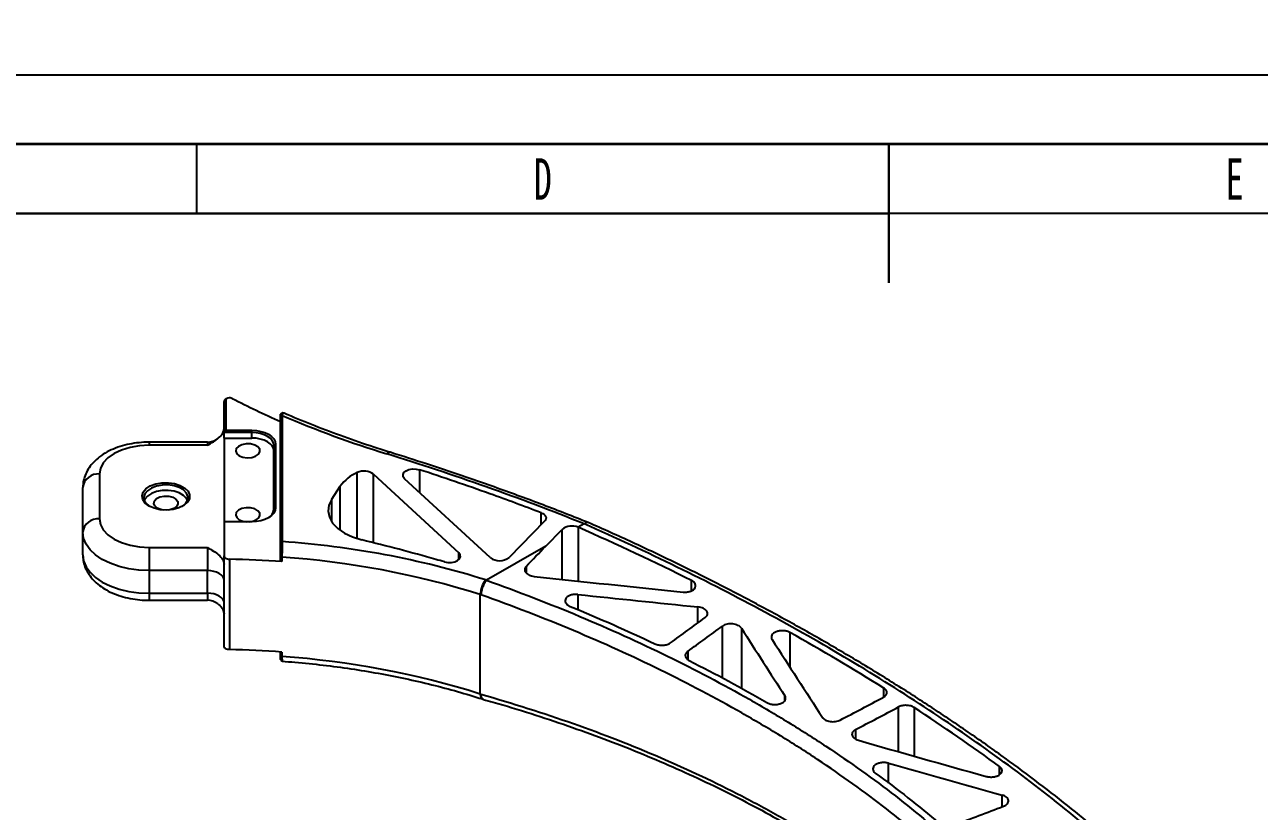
# Model space of a CAD drawing. Header units: millimetres. Extents: x 0 to 420, y -75 to 415.
# Drawn here: x 147.6 to 236.8, y 244.8 to 301.6 of the extents above; entities that cross this region are included whole.
import ezdxf

# ---------------------------------------------------------------- set-up
doc = ezdxf.new("R2010")
doc.units = ezdxf.units.MM
doc.layers.add('SLD-0', color=179, linetype='Continuous')
doc.layers.add('치수선', color=104, linetype='Continuous')
doc.layers.add('도면층1', color=4, linetype='Continuous', lineweight=35)
doc.layers.add('도면층2', color=3, linetype='Continuous', lineweight=25)
doc.styles.add('SLDTEXTSTYLE0', font='TXT', dxfattribs={"width": 0.75})
doc.styles.add('SLDTEXTSTYLE6', font='TXT', dxfattribs={"width": 0.638186})
doc.dimstyles.new('SLDDIMSTYLE5', dxfattribs={"dimtxt": 3.5, "dimasz": 3.302, "dimexe": 0, "dimexo": 0.0625, "dimgap": 0.875, "dimtad": 0, "dimtih": 1, "dimtoh": 1, "dimdec": 3, "dimlfac": 1.5, "dimrnd": 1e-09, "dimzin": 12, "dimdsep": 46, "dimtxsty": 'SLDTEXTSTYLE0', "dimblk1": 'NONE', "dimblk2": 'NONE', "dimsah": 1, "dimcen": 0, "dimadec": 0, "dimazin": 3, "dimtfac": 1, "dimtdec": 3, "dimtofl": 0, "dimtmove": 0, "dimatfit": 3, "dimldrblk": 'NONE', "dimfxl": 1, "dimfrac": 2, "dimtolj": 1, "dimtzin": 12, "dimarcsym": 0})

# ---------------------------------------------------------------- blocks, each defined once
blk = doc.blocks.new('_D_17')
at = {"layer": '치수선', "transparency": 16777216, "insert": (193.041, 184.053), "char_height": 3.5, "attachment_point": 1, "style": 'SLDTEXTSTYLE0'}
blk.add_mtext('R400', dxfattribs=at)
blk = doc.blocks.new('_None')
blk = doc.blocks.new('_D_20')
at = {"layer": '치수선', "transparency": 16777216}
blk.add_line((205.221, 112.967), (193.041, 112.967), dxfattribs=at)
at = {"layer": '치수선', "transparency": 16777216, "insert": (193.041, 117.479), "char_height": 3.5, "attachment_point": 1, "style": 'SLDTEXTSTYLE0'}
blk.add_mtext('R345', dxfattribs=at)

msp = doc.modelspace()

# ---------------------------------------------------------------- linework, layer by layer
at = {"color": 7, "linetype": 'Continuous', "lineweight": 25}
for p, q in [((161.988232, 274.421677), (162.108232, 274.519662)), ((161.988232, 272.170453), (161.988232, 274.421677)), ((162.190209, 274.633941), (162.105343, 274.584932)), ((162.108232, 274.519662), (162.108232, 272.337712)), ((166.188232, 273.413301), (166.068232, 273.315316)), ((166.068232, 264.198051), (166.068232, 273.315316)), ((166.188232, 273.413301), (166.188232, 264.296036)), ((161.988232, 272.170453), (162.108232, 272.337712)), ((163.988232, 272.170453), (161.988232, 272.170453)), ((161.988232, 271.778513), (161.988232, 272.170453)), ((162.108232, 272.337712), (163.988232, 272.337712)), ((163.988232, 272.170453), (163.988232, 272.337712)), ((163.988232, 271.778513), (163.988232, 272.170453)), ((160.788232, 271.480645), (156.588232, 271.480645)), ((156.588232, 271.480645), (156.588232, 271.260494)), ((160.788232, 271.260494), (156.588232, 271.260494)), ((160.788232, 271.480645), (160.788232, 271.260494)), ((161.988232, 271.778513), (163.988232, 271.778513)), ((161.988232, 271.778513), (161.988232, 265.733541)), ((165.588232, 271.246792), (165.708232, 271.344777)), ((165.588232, 266.628491), (165.588232, 271.246792)), ((165.708232, 271.344777), (165.708232, 266.726476)), ((176.104255, 269.488442), (176.104255, 267.85199)), ((152.988232, 269.182259), (152.988232, 265.949447)), ((171.612712, 264.511754), (171.612712, 269.282023)), ((172.792611, 269.167111), (178.945965, 263.486507)), ((172.792611, 264.204719), (172.792611, 269.167111)), ((181.209536, 263.138938), (175.032398, 268.841499)), ((151.788232, 264.969598), (151.788232, 268.20241)), ((169.765635, 267.353764), (170.374669, 268.292821)), ((170.374669, 265.111404), (170.374669, 268.292821)), ((165.588232, 266.628491), (165.708232, 266.726476)), ((169.765635, 265.734425), (169.765635, 267.353764)), ((185.144666, 265.766264), (182.583939, 263.156201)), ((184.890732, 265.507437), (184.890732, 266.37874)), ((151.788232, 263.336517), (151.788232, 264.969598)), ((161.988232, 265.733541), (161.988232, 263.25665)), ((163.988232, 265.733541), (161.988232, 265.733541)), ((185.226658, 263.975605), (186.408129, 265.179838)), ((186.408129, 261.565707), (186.408129, 265.179838)), ((187.561187, 265.331316), (187.561187, 261.443257)), ((187.996285, 265.574476), (187.569375, 265.328026)), ((166.188232, 264.296036), (166.068232, 264.198051)), ((185.226658, 263.975605), (180.950725, 261.507161)), ((156.588232, 263.871212), (160.788232, 263.871212)), ((156.588232, 263.871212), (156.588232, 262.198617)), ((160.788232, 263.871212), (160.788232, 262.198617)), ((161.988232, 256.724323), (161.988232, 263.25665)), ((166.173048, 263.178403), (166.068232, 263.247121)), ((166.068232, 262.920505), (166.068232, 263.247121)), ((166.173048, 263.178403), (166.173048, 262.851787)), ((178.945965, 262.996782), (178.945965, 263.486507)), ((160.788232, 262.198617), (156.588232, 262.198617)), ((156.588232, 262.198617), (156.588232, 260.565536)), ((160.788232, 260.565536), (160.788232, 262.198617)), ((162.375594, 263.02585), (162.375594, 256.493523)), ((166.173048, 262.851787), (166.068232, 262.920505)), ((183.809423, 262.505978), (183.809423, 262.035118)), ((195.754285, 260.750237), (195.754285, 261.483698)), ((195.754339, 260.750263), (195.754339, 261.483651)), ((156.588232, 260.565536), (160.788232, 260.565536)), ((156.588232, 260.565536), (156.588232, 260.058281)), ((160.788232, 260.565536), (160.788232, 260.058281)), ((180.497885, 253.285251), (180.497885, 260.47081)), ((187.539247, 260.47877), (187.539247, 259.382382)), ((156.588232, 260.058281), (160.788232, 260.058281)), ((196.218102, 258.428562), (196.218102, 259.579558)), ((197.983579, 254.451993), (197.983579, 258.190411)), ((199.356289, 258.042748), (199.356289, 253.699242)), ((202.866092, 257.724799), (202.866092, 255.222892)), ((166.068232, 256.061562), (166.068232, 256.327097)), ((166.068232, 256.061562), (166.173048, 255.992844)), ((166.173048, 256.31946), (166.173048, 255.992844)), ((195.47862, 256.363712), (195.47862, 255.773149)), ((209.643308, 253.071235), (209.643308, 253.712767)), ((180.641882, 252.927247), (180.706981, 252.906405)), ((202.497913, 252.826567), (202.497913, 253.159283)), ((210.705862, 249.1168), (210.705862, 252.350145)), ((211.837325, 252.309778), (211.837325, 248.796596)), ((207.605578, 250.714097), (207.605578, 250.025078)), ((209.994812, 246.845013), (209.994812, 248.283745)), ((218.007083, 247.462813), (218.007083, 248.042232)), ((218.187434, 245.141584), (218.187434, 245.987638))]:
    msp.add_line(p, q, dxfattribs=at)
at = {"color": 7, "linetype": 'Continuous', "lineweight": 25, "flags": 128}
for points in [[(162.574363, 274.640418), (162.507474, 274.665912), (162.430814, 274.679422), (162.350665, 274.679841), (162.273595, 274.667134), (162.205918, 274.642343), (162.15318, 274.607499), (162.119704, 274.565457), (162.108232, 274.519662)], [(163.988232, 272.337712), (164.323787, 272.318633), (164.646447, 272.26213), (164.943812, 272.170372), (165.204455, 272.046888), (165.418359, 271.896422), (165.577304, 271.724757), (165.675182, 271.538489), (165.708232, 271.344777)], [(165.588232, 271.246792), (165.557488, 271.42699), (165.466439, 271.600262), (165.318583, 271.759951), (165.119602, 271.899919), (164.877144, 272.014788), (164.600525, 272.100143), (164.300376, 272.152705), (163.988232, 272.170453)], [(156.588232, 271.260494), (155.885906, 271.220562), (155.210571, 271.102298), (154.588179, 270.910248), (154.042647, 270.651793), (153.594941, 270.336865), (153.262265, 269.977565), (153.057405, 269.587702), (152.988232, 269.182259)], [(163.085978, 270.495633), (163.352781, 270.390125), (163.66759, 270.347382), (163.987888, 270.373175), (164.270417, 270.464021), (164.477019, 270.607651), (164.579793, 270.784668), (164.564857, 270.971163), (164.434229, 271.14195), (164.205552, 271.273962), (163.909708, 271.349372), (163.586654, 271.357994), (163.28002, 271.298665), (163.031218, 271.179395), (162.87385, 271.016295), (162.829171, 270.831391), (162.903213, 270.649656), (163.085978, 270.495633)], [(165.588232, 270.854853), (165.557488, 271.03505), (165.466439, 271.208322), (165.318583, 271.368011), (165.119602, 271.507979), (164.877144, 271.622848), (164.600525, 271.708204), (164.300376, 271.760765), (163.988232, 271.778513)], [(175.032398, 268.841499), (174.931461, 268.981821), (174.914866, 269.133457), (174.984409, 269.279997), (175.132562, 269.405577), (175.343291, 269.496608), (175.593786, 269.543234), (175.856935, 269.54041), (176.104255, 269.488442)], [(156.572008, 266.863742), (156.288976, 267.079205), (156.117136, 267.330761), (156.069234, 267.599753), (156.148823, 267.86623), (156.349998, 268.11043), (156.657841, 268.314241), (157.04952, 268.462547), (157.495986, 268.54435), (157.964126, 268.553582), (158.419221, 268.489559), (158.827518, 268.357029), (159.158736, 268.16582), (159.38831, 267.930115), (159.499214, 267.667395), (159.483222, 267.397143), (159.34152, 267.139404), (159.084618, 266.913293), (158.731569, 266.735579), (158.308557, 266.619442), (157.846954, 266.573497), (157.380997, 266.60115), (156.945242, 266.700351), (156.572008, 266.863742)], [(158.960684, 266.839352), (158.994172, 266.860835), (159.233151, 267.071171), (159.364967, 267.310929), (159.379843, 267.562325), (159.276677, 267.806717), (159.06312, 268.025977), (158.75501, 268.203845), (158.375198, 268.327129), (157.951854, 268.386686), (157.516375, 268.378098), (157.101058, 268.302002), (156.736706, 268.164043), (156.45034, 267.974451), (156.2632, 267.747289), (156.189164, 267.499403), (156.233724, 267.249178), (156.393575, 267.015173), (156.615779, 266.839352)], [(159.351805, 267.271898), (159.276677, 267.414777), (159.06312, 267.634038), (158.75501, 267.811906), (158.375198, 267.93519), (157.951854, 267.994746), (157.516375, 267.986158), (157.101058, 267.910063), (156.736706, 267.772103), (156.45034, 267.582512), (156.2632, 267.355349), (156.224658, 267.271898)], [(157.165978, 266.716709), (156.983213, 266.870731), (156.909171, 267.052467), (156.95385, 267.237371), (157.111218, 267.400471), (157.36002, 267.51974), (157.666654, 267.57907), (157.989708, 267.570448), (158.285552, 267.495038), (158.514229, 267.363025), (158.644857, 267.192238), (158.659793, 267.005743), (158.557019, 266.828727), (158.350417, 266.685097), (158.067888, 266.59425), (157.963388, 266.57808)], [(157.613075, 266.57808), (157.432781, 266.611201), (157.165978, 266.716709)], [(163.831427, 265.733541), (163.987888, 265.754873), (164.270417, 265.845719), (164.477019, 265.98935), (164.579793, 266.166366), (164.564857, 266.352861), (164.434229, 266.523648), (164.205552, 266.655661), (163.909708, 266.73107), (163.586654, 266.739693), (163.28002, 266.680363), (163.031218, 266.561094), (162.87385, 266.397993), (162.829171, 266.213089), (162.903213, 266.031354), (163.085978, 265.877332), (163.085978, 265.877332)], [(165.708232, 266.726476), (165.675182, 266.532764), (165.577304, 266.346496), (165.418359, 266.174831), (165.204455, 266.024365), (164.943812, 265.90088), (164.646447, 265.809123), (164.323787, 265.75262), (163.988232, 265.733541)], [(169.765635, 267.353764), (169.567783, 266.929475), (169.512732, 266.491233), (169.602474, 266.054904), (169.833759, 265.636288), (170.198215, 265.250542), (170.682643, 264.911632), (171.269506, 264.631831), (171.937552, 264.421268)], [(152.988232, 265.949447), (153.057405, 265.544004), (153.262265, 265.154141), (153.594941, 264.794841), (154.042647, 264.479913), (154.588179, 264.221458), (155.210571, 264.029408), (155.885906, 263.911144), (156.588232, 263.871212)], [(163.085978, 265.877332), (163.352781, 265.771824), (163.585036, 265.733541)], [(184.890732, 266.37874), (185.007293, 266.324392), (185.104256, 266.258451), (185.178218, 266.183229), (185.226587, 266.101364), (185.247664, 266.015729), (185.240712, 265.929326), (185.205973, 265.845187), (185.144666, 265.766264)], [(156.588232, 262.198617), (155.837346, 262.232733), (155.10495, 262.334239), (154.409077, 262.500636), (153.766862, 262.727828), (153.194119, 263.010219), (152.70495, 263.340857), (152.3114, 263.711599), (152.02316, 264.113318), (151.847328, 264.536121), (151.788232, 264.969598)], [(187.561187, 265.331316), (187.565772, 265.329474), (187.569375, 265.328026)], [(151.788232, 263.336517), (151.847328, 262.90304), (152.02316, 262.480237), (152.3114, 262.078518), (152.70495, 261.707775), (153.194119, 261.377137), (153.766862, 261.094746), (154.409077, 260.867555), (155.10495, 260.701157), (155.837346, 260.599651), (156.588232, 260.565536)], [(161.988232, 263.25665), (161.995612, 263.212495), (162.017482, 263.16997), (162.053034, 263.130644), (162.100956, 263.095968), (162.159479, 263.067222), (162.226444, 263.045466), (162.29938, 263.031504), (162.375594, 263.02585)], [(177.90737, 262.829304), (178.153989, 262.784501), (178.412482, 262.787444), (178.655849, 262.837826), (178.858673, 262.930385), (178.99977, 263.055453), (179.064403, 263.199967), (179.045821, 263.348835), (178.945965, 263.486507)], [(161.988232, 261.505872), (161.965174, 261.64102), (161.896887, 261.770974), (161.785995, 261.890741), (161.63676, 261.995717), (161.454916, 262.081869), (161.247452, 262.145885), (161.02234, 262.185307), (160.788232, 262.198617)], [(180.885605, 261.528009), (180.893747, 261.525405), (180.901888, 261.5228), (180.910028, 261.520195), (180.918169, 261.517589), (180.926308, 261.514983), (180.934448, 261.512376), (180.942587, 261.509769), (180.950725, 261.507161)], [(161.988232, 259.872791), (161.965174, 260.007938), (161.896887, 260.137893), (161.785995, 260.257659), (161.63676, 260.362635), (161.454916, 260.448787), (161.247452, 260.512804), (161.02234, 260.552225), (160.788232, 260.565536)], [(180.547912, 260.454797), (180.54166, 260.4568), (180.535407, 260.458802), (180.529154, 260.460804), (180.522901, 260.462806), (180.516647, 260.464807), (180.510393, 260.466809), (180.504139, 260.468809), (180.497885, 260.47081)], [(162.375594, 256.493523), (162.29938, 256.499177), (162.226444, 256.513139), (162.159479, 256.534895), (162.100956, 256.563642), (162.053034, 256.598318), (162.017482, 256.637644), (161.995612, 256.680169), (161.988232, 256.724323)], [(180.497885, 253.285251), (180.504139, 253.28325), (180.510393, 253.281249), (180.516647, 253.279248), (180.522901, 253.277247), (180.529154, 253.275245), (180.535407, 253.273243), (180.54166, 253.27124), (180.547912, 253.269238)], [(180.497885, 253.285251), (180.505335, 253.165574), (180.527398, 253.06602), (180.563227, 252.990415), (180.611445, 252.941665), (180.641502, 252.927369)]]:
    msp.add_lwpolyline(points, dxfattribs=at)
at = {"color": 7, "linetype": 'Continuous', "lineweight": 25}
for centre, radius, start, end in [((162.19153, 274.399473), 0.204508, 114.92546066, 173.76687259), ((192.238347, 332.462302), 64.987094, 242.84111156, 246.25310285), ((196.281592, 343.595853), 76.3623, 246.79097882, 252.83214411), ((160.788232, 272.680645), 1.2, 270, 308.79365478), ((173.946899, 270.505607), 0.243199, 82.43212076, 147.59364883), ((118.827321, 93.240437), 185.700675, 68.13041085, 72.79965478), ((172.104312, 268.214718), 1.175078, 54.14414349, 114.73075753), ((152.888253, 268.079968), 1.106815, 84.81742213, 173.64865986), ((172.740841, 266.600761), 2.908923, 112.81870036, 144.43127068), ((152.888253, 264.847157), 1.106815, 84.81742213, 173.64865986), ((164.803278, 266.702777), 0.788461, 296.95536569, 354.59375082), ((187.11469, 264.26577), 1.155313, 67.2647942, 127.70350196), ((161.857374, 200.897223), 63.546564, 72.57617204, 86.09211948), ((161.85105, 201.064963), 62.263626, 72.57350712, 86.01964178), ((181.885511, 264.041359), 1.127522, 233.16430719, 308.27492993), ((161.124091, 194.211716), 68.825514, 85.79307167, 88.95809293), ((182.203556, 260.444964), 1.705867, 140.58784286, 179.13184314), ((160.788232, 258.858281), 1.2, 51.27851538, 90), ((161.124091, 187.679389), 68.825514, 85.79307167, 88.95809293), ((161.85105, 193.879404), 62.263626, 72.57350712, 86.01964178)]:
    msp.add_arc(centre, radius, start, end, dxfattribs=at)
for centre, major_axis, ratio, start_param, end_param in [((88.439843, 1225.964532), (2339.533742, 2623.847655), 0.206263615, 4.524783788, 4.525374452), ((246.806434, 1317.387619), (1603.589998, -229.594271), 0.651472848, 4.766632323, 4.773309108), ((245.390829, 1316.570407), (1603.589998, -229.594271), 0.651472848, 4.769466514, 4.774858247), ((-15.489523, 1165.967386), (7163.717668, 5269.275398), 0.096396088, 4.670808904, 4.671157855), ((-5.455148, 1171.760107), (7163.717668, 5269.275398), 0.096396088, 4.669585485, 4.669934421), ((213.364316, 1298.081895), (-328.830008, 1305.867607), 0.298545364, 2.413441453, 2.419603099), ((214.602729, 1298.796815), (-328.830008, 1305.867607), 0.298545364, 2.415369341, 2.422496036), ((588.26312, 1514.506368), (21750.512321, 11516.612974), 0.038124954, 4.674655749, 4.674798536), ((562.594231, 1499.688033), (21750.512321, 11516.612974), 0.038124954, 4.675886722, 4.67602925), ((227.163635, 1306.048072), (1119.534809, -775.951262), 0.714771655, 5.156861865, 5.164254743), ((225.961507, 1305.354099), (1119.534809, -775.951262), 0.714771655, 5.159577337, 5.166134953), ((247.654226, 1317.877039), (5414.723519, 2137.989474), 0.169980455, 4.63930671, 4.639961799)]:
    msp.add_ellipse(centre, major_axis=major_axis, ratio=ratio, start_param=start_param, end_param=end_param, dxfattribs=at)
for points, knots in [([(166.231813, 273.610418), (166.205053, 273.592275), (166.15136, 273.555873), (166.096001, 273.519398), (166.068232, 273.501102)], [0, 0, 0, 0, 0.498392931, 1, 1, 1, 1]), ([(166.068232, 273.315316), (166.068232, 273.324789), (166.068232, 273.343714), (166.068232, 273.369566), (166.068232, 273.397402), (166.068232, 273.425618), (166.068232, 273.452393), (166.068232, 273.473811), (166.068232, 273.48951), (166.068232, 273.497451), (166.068232, 273.500741), (166.068232, 273.500978), (166.068232, 273.501097)], [0, 0, 0, 0, 0.083497817, 0.166803967, 0.250106515, 0.374518437, 0.49938405, 0.62518688, 0.7503124, 0.874946904, 0.937601501, 1, 1, 1, 1]), ([(166.236189, 273.610633), (166.228771, 273.603092), (166.213952, 273.588028), (166.196799, 273.471499), (166.188232, 273.413301)], [0, 0, 0, 0, 0.500564264, 1, 1, 1, 1]), ([(173.978777, 270.746735), (173.591406, 270.868927), (172.467219, 271.223538), (170.645849, 271.850771), (168.574646, 272.631174), (167.116618, 273.228502), (166.359498, 273.558065), (166.236508, 273.611601)], [0, 0, 0, 0, 0.143782761, 0.417270656, 0.690728854, 0.94976077, 1, 1, 1, 1]), ([(160.788232, 271.260494), (161.078408, 271.42801), (161.370456, 271.59654), (161.713958, 271.894323), (161.810178, 271.99884), (161.913812, 272.167319), (161.941201, 272.225187), (161.978257, 272.341602), (161.988232, 272.400551), (161.988232, 272.460364)], [0, 0, 0, 0, 0.5, 0.5, 0.75, 0.75, 0.875, 0.875, 1, 1, 1, 1]), ([(156.588232, 271.480645), (156.459379, 271.478628), (156.092316, 271.472882), (155.490624, 271.409803), (154.801456, 271.27014), (154.145159, 271.0603), (153.534778, 270.780451), (153.004533, 270.44143), (152.567606, 270.056066), (152.229137, 269.641499), (151.984139, 269.195927), (151.82056, 268.713893), (151.799261, 268.376909), (151.788232, 268.20241)], [0, 0, 0, 0, 0.053751364, 0.153122464, 0.253080774, 0.353989141, 0.45621727, 0.55983828, 0.653025367, 0.742403505, 0.82801983, 0.910943951, 1, 1, 1, 1]), ([(188.294925, 265.666903), (187.754423, 265.882691), (186.132697, 266.530142), (183.384668, 267.570824), (180.032534, 268.769601), (176.895526, 269.827909), (174.860398, 270.46901), (173.978777, 270.746735)], [0, 0, 0, 0, 0.117234902, 0.351752368, 0.586265419, 0.820769624, 1, 1, 1, 1]), ([(184.890732, 266.37874), (183.668037, 266.846875), (182.432859, 267.304312), (181.185198, 267.751051), (179.511499, 268.350338), (177.817851, 268.929469), (176.104255, 269.488442)], [0.8230430225, 0.8230430225, 0.8230430225, 0.8230430225, 0.875, 0.875, 0.875, 0.9447026046, 0.9447026046, 0.9447026046, 0.9447026046]), ([(232.183515, 236.412063), (229.494603, 239.189283), (226.542242, 241.885107), (221.726239, 245.812361), (220.056165, 247.101964), (216.585887, 249.642356), (214.785338, 250.893376), (209.187672, 254.586259), (205.242634, 256.937015), (196.934794, 261.420714), (192.57199, 263.553659), (187.996285, 265.574476)], [0, 0, 0, 0, 0.25, 0.25, 0.375, 0.375, 0.5, 0.5, 0.75, 0.75, 1, 1, 1, 1]), ([(188.296847, 265.660629), (188.292255, 265.664531), (188.255385, 265.695854), (188.151672, 265.678905), (188.050519, 265.610965), (187.999942, 265.576994)], [0, 0, 0, 0, 0.066409355, 0.53320395, 1, 1, 1, 1]), ([(232.76145, 236.313282), (232.404307, 236.684612), (231.420034, 237.707984), (229.707229, 239.358357), (227.633478, 241.265056), (225.466377, 243.14611), (223.21094, 245.00341), (220.865176, 246.837214), (218.428618, 248.648375), (215.900123, 250.437624), (213.283066, 252.202698), (210.587513, 253.937345), (207.823296, 255.634462), (204.996794, 257.290225), (202.107801, 258.90509), (199.155226, 260.479473), (196.139225, 262.014684), (193.055005, 263.508358), (190.441871, 264.726392), (188.834482, 265.430432), (188.299032, 265.66496)], [0, 0, 0, 0, 0.0332388132, 0.0916049301, 0.1499198338, 0.2082461361, 0.2666292733, 0.3251285023, 0.3838068444, 0.4427274975, 0.5019525607, 0.5612452465, 0.6202366416, 0.6789631965, 0.7374889544, 0.7958779162, 0.854194062, 0.9125013691, 0.9708526317, 1, 1, 1, 1]), ([(166.068232, 263.247121), (166.068232, 263.259424), (166.068232, 263.284016), (166.068232, 263.322941), (166.068232, 263.369793), (166.068232, 263.425546), (166.068232, 263.490244), (166.068232, 263.556337), (166.068232, 263.623193), (166.068232, 263.690264), (166.068232, 263.756808), (166.068232, 263.822113), (166.068232, 263.88574), (166.068232, 263.947005), (166.068232, 264.005251), (166.068232, 264.060023), (166.068232, 264.110924), (166.068232, 264.149616), (166.068232, 264.178218), (166.068232, 264.191432), (166.068232, 264.198051)], [0, 0, 0, 0, 0.04159891, 0.083152154, 0.124841786, 0.187214252, 0.250016559, 0.312312143, 0.374543326, 0.437280515, 0.499777044, 0.561964358, 0.624439549, 0.687190236, 0.74943066, 0.811702289, 0.874503922, 0.937193154, 0.968541423, 1, 1, 1, 1]), ([(166.188232, 264.296036), (166.187986, 264.28828), (166.187495, 264.272766), (166.186522, 264.239194), (166.184822, 264.17576), (166.182455, 264.071682), (166.179821, 263.930618), (166.177495, 263.778244), (166.175574, 263.62064), (166.174376, 263.48945), (166.173691, 263.388194), (166.173323, 263.314533), (166.17309, 263.243955), (166.173062, 263.200229), (166.173048, 263.178403)], [0, 0, 0, 0, 0.031395063, 0.062789801, 0.125463995, 0.2503744, 0.375237262, 0.499819073, 0.625022355, 0.749569411, 0.812609725, 0.874955118, 0.937584263, 1, 1, 1, 1]), ([(177.90737, 262.829304), (177.697767, 262.89034), (177.48774, 262.95094), (177.27729, 263.011104), (175.52138, 263.513088), (173.741467, 263.983143), (171.937552, 264.421268)], [0.86591899314, 0.86591899314, 0.86591899314, 0.86591899314, 0.875, 0.875, 0.875, 0.95077284823, 0.95077284823, 0.95077284823, 0.95077284823]), ([(151.788232, 263.336517), (151.793968, 263.211927), (151.807386, 262.920486), (151.929992, 262.474514), (152.152164, 262.017293), (152.464382, 261.59523), (152.86303, 261.210389), (153.347233, 260.867885), (153.910178, 260.576105), (154.537651, 260.343421), (155.211359, 260.177371), (155.900294, 260.076373), (156.363639, 260.064187), (156.588232, 260.058281)], [0, 0, 0, 0, 0.0636264569, 0.1488347209, 0.2341804519, 0.3217101494, 0.4129246048, 0.5082733091, 0.6068335358, 0.7068933011, 0.8068445601, 0.9063733975, 1, 1, 1, 1]), ([(160.788232, 263.871212), (161.078408, 263.703696), (161.370456, 263.535166), (161.713958, 263.237383), (161.810178, 263.132866), (161.913812, 262.964387), (161.941201, 262.906519), (161.978257, 262.790104), (161.988232, 262.731155), (161.988232, 262.671342)], [0, 0, 0, 0, 0.5, 0.5, 0.75, 0.75, 0.875, 0.875, 1, 1, 1, 1]), ([(183.809423, 262.505978), (183.777158, 262.472525), (183.752449, 262.437262), (183.717623, 262.363246), (183.707731, 262.324287), (183.703995, 262.246944), (183.710025, 262.207577), (183.737645, 262.130807), (183.758876, 262.093773), (183.816257, 262.022423), (183.852055, 261.988781), (183.935198, 261.927673), (183.983567, 261.899589), (184.140478, 261.827794), (184.263835, 261.79487), (184.393428, 261.78097)], [0, 0, 0, 0, 0.125, 0.125, 0.25, 0.25, 0.375, 0.375, 0.5, 0.5, 0.625, 0.625, 0.75, 0.75, 1, 1, 1, 1]), ([(180.945308, 261.502997), (180.919849, 261.476048), (180.894753, 261.44543), (180.845259, 261.377159), (180.820607, 261.339052), (180.77341, 261.257694), (180.750952, 261.214707), (180.708294, 261.124168), (180.687989, 261.07624), (180.651379, 260.979703), (180.634847, 260.930676), (180.605397, 260.831076), (180.592686, 260.781056), (180.571958, 260.683618), (180.563781, 260.635576), (180.552151, 260.54194), (180.548788, 260.496735), (180.547912, 260.454797)], [0, 0, 0, 0, 0.125, 0.125, 0.25, 0.25, 0.375, 0.375, 0.5, 0.5, 0.625, 0.625, 0.75, 0.75, 0.875, 0.875, 1, 1, 1, 1]), ([(180.945308, 261.502997), (183.259144, 260.678636), (185.503481, 259.809148), (189.857314, 257.983325), (191.9668, 257.026982), (196.052165, 255.028702), (198.028045, 253.986765), (200.890518, 252.359095), (201.827762, 251.805728), (203.207916, 250.959245), (203.66368, 250.674345), (204.566558, 250.099014), (205.014126, 249.808281), (207.224495, 248.344395), (208.898281, 247.145323), (212.062546, 244.692638), (213.553012, 243.43902), (216.352379, 240.877209), (217.66128, 239.569017), (220.095536, 236.896664), (221.220904, 235.532509), (222.251541, 234.138948)], [0, 0, 0, 0, 0.125, 0.125, 0.25, 0.25, 0.375, 0.375, 0.4375, 0.4375, 0.46875, 0.46875, 0.5, 0.5, 0.625, 0.625, 0.75, 0.75, 0.875, 0.875, 1, 1, 1, 1]), ([(195.139963, 260.651984), (195.226664, 260.643066), (195.312974, 260.642618), (195.484815, 260.658561), (195.566326, 260.674647), (195.718645, 260.722577), (195.786706, 260.753627), (195.903627, 260.828419), (195.950946, 260.871258), (196.020343, 260.965), (196.041791, 261.015178), (196.052859, 261.092301), (196.052998, 261.118529), (196.046246, 261.170041), (196.039413, 261.195563), (196.018783, 261.246136), (196.004841, 261.271303), (195.970857, 261.319383), (195.950762, 261.342517), (195.881154, 261.409196), (195.822481, 261.449607), (195.754339, 261.483651)], [0, 0, 0, 0, 0.125, 0.125, 0.25, 0.25, 0.375, 0.375, 0.5, 0.5, 0.625, 0.625, 0.6875, 0.6875, 0.75, 0.75, 0.8125, 0.8125, 0.875, 0.875, 1, 1, 1, 1]), ([(221.518756, 233.303529), (220.495956, 234.685545), (219.37926, 236.038454), (216.963983, 238.6889), (215.665387, 239.986432), (212.888259, 242.527502), (211.409726, 243.771041), (208.270986, 246.204159), (206.61079, 247.393744), (204.41849, 248.846155), (203.974568, 249.134625), (203.07906, 249.705489), (202.627019, 249.988185), (201.258149, 250.828139), (200.328577, 251.377267), (197.489569, 252.992558), (195.529927, 254.026691), (191.478208, 256.010246), (189.386131, 256.959669), (185.068298, 258.772544), (182.842551, 259.636004), (180.547912, 260.454797)], [0, 0, 0, 0, 0.125, 0.125, 0.25, 0.25, 0.375, 0.375, 0.5, 0.5, 0.53125, 0.53125, 0.5625, 0.5625, 0.625, 0.625, 0.75, 0.75, 0.875, 0.875, 1, 1, 1, 1]), ([(187.539247, 260.47877), (187.449118, 260.488269), (187.359382, 260.488608), (187.180855, 260.470952), (187.097011, 260.453442), (186.940453, 260.40111), (186.872016, 260.367712), (186.755189, 260.286635), (186.709938, 260.241124), (186.64608, 260.140516), (186.62916, 260.088056), (186.625465, 259.979349), (186.638795, 259.925896), (186.695625, 259.821415), (186.737695, 259.773029), (186.848575, 259.684599), (186.914414, 259.64686), (186.990686, 259.615618)], [0, 0, 0, 0, 0.125, 0.125, 0.25, 0.25, 0.375, 0.375, 0.5, 0.5, 0.625, 0.625, 0.75, 0.75, 0.875, 0.875, 1, 1, 1, 1]), ([(161.534754, 259.789455), (161.551271, 259.778838), (161.726893, 259.665959), (161.921519, 259.423021), (161.968106, 259.182475), (161.988232, 259.078562)], [0, 0, 0, 0, 0.055682615, 0.592066872, 1, 1, 1, 1]), ([(196.731861, 258.803315), (196.775933, 258.835463), (196.811809, 258.870435), (196.867647, 258.945862), (196.887175, 258.986222), (196.907596, 259.067907), (196.908704, 259.110371), (196.892513, 259.193125), (196.87526, 259.234158), (196.823239, 259.312735), (196.789203, 259.349508), (196.705056, 259.418016), (196.655755, 259.448905), (196.546008, 259.502212), (196.484557, 259.524963), (196.356315, 259.559821), (196.288139, 259.572426), (196.218102, 259.579558)], [0, 0, 0, 0, 0.125, 0.125, 0.25, 0.25, 0.375, 0.375, 0.5, 0.5, 0.625, 0.625, 0.75, 0.75, 0.875, 0.875, 1, 1, 1, 1]), ([(199.356289, 258.042748), (199.330938, 258.082316), (199.297546, 258.119185), (199.21515, 258.187687), (199.166069, 258.21905), (199.057528, 258.272755), (198.99652, 258.295812), (198.868765, 258.331357), (198.800987, 258.344258), (198.661986, 258.359247), (198.592271, 258.361295), (198.45241, 258.35448), (198.383843, 258.345579), (198.253677, 258.31757), (198.191077, 258.298118), (198.078756, 258.25083), (198.027648, 258.222549), (197.983579, 258.190411)], [0, 0, 0, 0, 0.125, 0.125, 0.25, 0.25, 0.375, 0.375, 0.5, 0.5, 0.625, 0.625, 0.75, 0.75, 0.875, 0.875, 1, 1, 1, 1]), ([(202.866092, 257.724799), (202.79971, 257.761916), (202.725144, 257.791688), (202.559665, 257.836555), (202.47324, 257.850418), (202.293453, 257.860942), (202.204765, 257.857315), (202.030663, 257.832328), (201.949583, 257.811575), (201.800528, 257.753861), (201.736106, 257.71826), (201.628668, 257.634254), (201.588109, 257.58775), (201.53421, 257.486824), (201.522061, 257.434591), (201.527648, 257.327999), (201.545288, 257.275784), (201.577618, 257.225451)], [0, 0, 0, 0, 0.125, 0.125, 0.25, 0.25, 0.375, 0.375, 0.5, 0.5, 0.625, 0.625, 0.75, 0.75, 0.875, 0.875, 1, 1, 1, 1]), ([(193.11319, 256.914422), (193.1546, 256.894771), (193.198418, 256.877782), (193.290673, 256.84891), (193.339652, 256.836942), (193.439708, 256.818948), (193.490489, 256.812898), (193.593536, 256.806618), (193.6462, 256.806462), (193.748719, 256.812123), (193.799054, 256.817868), (193.89784, 256.835289), (193.945807, 256.846948), (194.080817, 256.889427), (194.161762, 256.928651), (194.226879, 256.976146)], [0, 0, 0, 0, 0.125, 0.125, 0.25, 0.25, 0.375, 0.375, 0.5, 0.5, 0.625, 0.625, 0.75, 0.75, 1, 1, 1, 1]), ([(166.068232, 255.788056), (166.068232, 255.785178), (166.068232, 255.775282), (166.068232, 255.864351), (166.068232, 255.995807), (166.068232, 256.061562)], [0, 0, 0, 0, 0.17011502, 0.584887641, 1, 1, 1, 1]), ([(166.173048, 255.992844), (166.173296, 255.915463), (166.173792, 255.760811), (166.176501, 255.655677), (166.178906, 255.667248), (166.179611, 255.670642)], [0, 0, 0, 0, 0.414419712, 0.828246251, 1, 1, 1, 1]), ([(195.47862, 256.363712), (195.446061, 256.33997), (195.41801, 256.31468), (195.370554, 256.261136), (195.351012, 256.232561), (195.321955, 256.173917), (195.312393, 256.144021), (195.303078, 256.083098), (195.303455, 256.051836), (195.314219, 255.990727), (195.324492, 255.960597), (195.35499, 255.901203), (195.375177, 255.872238), (195.448249, 255.790285), (195.515191, 255.740567), (195.595857, 255.69989)], [0, 0, 0, 0, 0.125, 0.125, 0.25, 0.25, 0.375, 0.375, 0.5, 0.5, 0.625, 0.625, 0.75, 0.75, 1, 1, 1, 1]), ([(166.068232, 255.775448), (166.086763, 255.755507), (166.123816, 255.715636), (166.1608, 255.675796), (166.179288, 255.65588)], [0, 0, 0, 0, 0.500114852, 1, 1, 1, 1]), ([(166.178423, 255.654888), (166.489722, 255.631208), (167.482332, 255.555702), (169.144909, 255.383462), (171.154393, 255.117638), (173.136698, 254.791837), (175.087065, 254.408707), (176.998933, 253.967703), (178.857432, 253.478732), (180.051776, 253.109619), (180.641882, 252.927247)], [0, 0, 0, 0, 0.061488182, 0.1960616, 0.330630714, 0.465180624, 0.59970736, 0.734207059, 0.868676042, 1, 1, 1, 1]), ([(180.547912, 253.269238), (182.842551, 252.618004), (185.068298, 251.910742), (189.386131, 250.386765), (191.478208, 249.570043), (195.529927, 247.827659), (197.489569, 246.901998), (200.328577, 245.430699), (201.258149, 244.92645), (202.627019, 244.149067), (203.07906, 243.886437), (203.974568, 243.354111), (204.41849, 243.084131), (206.61079, 241.719931), (208.270986, 240.587122), (211.409726, 238.241406), (212.888259, 237.028495), (215.665387, 234.523889), (216.963983, 233.232193), (219.37926, 230.569955), (220.495956, 229.199417), (221.518756, 227.788707)], [0, 0, 0, 0, 0.125, 0.125, 0.25, 0.25, 0.375, 0.375, 0.4375, 0.4375, 0.46875, 0.46875, 0.5, 0.5, 0.625, 0.625, 0.75, 0.75, 0.875, 0.875, 1, 1, 1, 1]), ([(180.703731, 252.908635), (180.70274, 252.908552), (180.663147, 252.905229), (180.607231, 252.979259), (180.559764, 253.106631), (180.549189, 253.218467), (180.548036, 253.264303), (180.547912, 253.269238)], [0, 0, 0, 0, 0.009681671, 0.386781061, 0.763948604, 0.974584497, 1, 1, 1, 1]), ([(209.604395, 253.042228), (209.643858, 253.063051), (209.679066, 253.085859), (209.741318, 253.135286), (209.768589, 253.162234), (209.812988, 253.218392), (209.830203, 253.247502), (209.854721, 253.307776), (209.861905, 253.339078), (209.867349, 253.43202), (209.849556, 253.495201), (209.77469, 253.611852), (209.717121, 253.666484), (209.643308, 253.712767)], [0, 0, 0, 0, 0.125, 0.125, 0.25, 0.25, 0.375, 0.375, 0.5, 0.5, 0.75, 0.75, 1, 1, 1, 1]), ([(180.702109, 252.901006), (180.943062, 252.834681), (182.115997, 252.511821), (184.163149, 251.876813), (186.833281, 250.995945), (189.42787, 250.058819), (191.954546, 249.070566), (194.413625, 248.029176), (196.806535, 246.934654), (199.134136, 245.786408), (201.397351, 244.583908), (203.596408, 243.326714), (205.725778, 242.018231), (207.773799, 240.665439), (209.730778, 239.27423), (211.594108, 237.847249), (213.366065, 236.383349), (215.04799, 234.881969), (216.64029, 233.342541), (218.145084, 231.764948), (219.557512, 230.146958), (220.712271, 228.723231), (221.356942, 227.827852), (221.596198, 227.495551)], [0, 0, 0, 0, 0.013152863, 0.0640266917, 0.1145315396, 0.1648006325, 0.2149211311, 0.2649802194, 0.3150651578, 0.365235048, 0.4155763023, 0.4661763007, 0.5170629012, 0.5678856133, 0.6183354712, 0.6685650777, 0.7186631101, 0.7687184385, 0.8188140894, 0.8690154887, 0.9194116323, 0.9700913291, 1, 1, 1, 1]), ([(201.195471, 252.666914), (201.260804, 252.628912), (201.335354, 252.598004), (201.50045, 252.55138), (201.587673, 252.536607), (201.768499, 252.524633), (201.858521, 252.527672), (202.034591, 252.551688), (202.117212, 252.572201), (202.268571, 252.629469), (202.334418, 252.665137), (202.443912, 252.749155), (202.485509, 252.79594), (202.54074, 252.897178), (202.553358, 252.949798), (202.548094, 253.056762), (202.530545, 253.108767), (202.497913, 253.159283)], [0, 0, 0, 0, 0.125, 0.125, 0.25, 0.25, 0.375, 0.375, 0.5, 0.5, 0.625, 0.625, 0.75, 0.75, 0.875, 0.875, 1, 1, 1, 1]), ([(211.837325, 252.309778), (211.801695, 252.333016), (211.762822, 252.353851), (211.678855, 252.390911), (211.633221, 252.407274), (211.538195, 252.434268), (211.489035, 252.444923), (211.387452, 252.460597), (211.334695, 252.465567), (211.178164, 252.471199), (211.071967, 252.462701), (210.875819, 252.422898), (210.783898, 252.391326), (210.705862, 252.350145)], [0, 0, 0, 0, 0.125, 0.125, 0.25, 0.25, 0.375, 0.375, 0.5, 0.5, 0.75, 0.75, 1, 1, 1, 1]), ([(205.211491, 251.595056), (205.234944, 251.558891), (205.265298, 251.525063), (205.339338, 251.461921), (205.383427, 251.432577), (205.480605, 251.381663), (205.534876, 251.359409), (205.650371, 251.323324), (205.710887, 251.309566), (205.837482, 251.290666), (205.902505, 251.285788), (206.031595, 251.285292), (206.097096, 251.289752), (206.284746, 251.316503), (206.402, 251.352487), (206.498544, 251.403428)], [0, 0, 0, 0, 0.125, 0.125, 0.25, 0.25, 0.375, 0.375, 0.5, 0.5, 0.625, 0.625, 0.75, 0.75, 1, 1, 1, 1]), ([(207.605578, 250.714097), (207.556953, 250.688437), (207.514757, 250.659785), (207.442786, 250.596699), (207.413148, 250.562053), (207.369837, 250.490555), (207.355533, 250.452776), (207.343183, 250.376539), (207.344948, 250.338414), (207.364514, 250.26215), (207.382255, 250.224846), (207.432265, 250.153955), (207.465185, 250.119714), (207.542872, 250.057798), (207.588122, 250.029531), (207.689778, 249.979809), (207.74498, 249.958852), (207.804602, 249.941838)], [0, 0, 0, 0, 0.125, 0.125, 0.25, 0.25, 0.375, 0.375, 0.5, 0.5, 0.625, 0.625, 0.75, 0.75, 0.875, 0.875, 1, 1, 1, 1]), ([(209.994812, 248.283745), (209.913148, 248.30686), (209.827435, 248.321523), (209.64792, 248.333956), (209.559024, 248.331374), (209.383322, 248.308631), (209.301151, 248.289059), (209.14883, 248.233681), (209.082556, 248.199272), (208.970569, 248.117443), (208.927605, 248.072014), (208.8684, 247.972869), (208.853566, 247.921476), (208.853701, 247.816082), (208.868684, 247.764456), (208.928102, 247.664569), (208.971298, 247.618415), (209.027495, 247.576695)], [0, 0, 0, 0, 0.125, 0.125, 0.25, 0.25, 0.375, 0.375, 0.5, 0.5, 0.625, 0.625, 0.75, 0.75, 0.875, 0.875, 1, 1, 1, 1]), ([(217.040511, 247.335301), (217.122223, 247.312497), (217.207988, 247.298139), (217.387617, 247.286297), (217.476556, 247.289147), (217.652352, 247.312357), (217.734541, 247.332111), (217.886904, 247.387751), (217.953161, 247.422219), (218.065116, 247.50406), (218.108026, 247.549412), (218.167112, 247.648316), (218.181858, 247.699506), (218.181519, 247.804446), (218.166423, 247.855775), (218.106732, 247.95506), (218.063419, 248.000859), (218.007083, 248.042232)], [0, 0, 0, 0, 0.125, 0.125, 0.25, 0.25, 0.375, 0.375, 0.5, 0.5, 0.625, 0.625, 0.75, 0.75, 0.875, 0.875, 1, 1, 1, 1]), ([(218.2875, 245.179675), (218.346899, 245.202286), (218.399817, 245.22893), (218.493069, 245.290054), (218.532893, 245.32449), (218.594946, 245.397418), (218.617952, 245.436924), (218.644895, 245.516922), (218.649267, 245.558187), (218.639134, 245.640128), (218.624955, 245.680091), (218.578236, 245.757986), (218.546201, 245.79481), (218.466726, 245.86252), (218.418641, 245.893712), (218.311794, 245.946982), (218.251842, 245.969766), (218.187434, 245.987638)], [0, 0, 0, 0, 0.125, 0.125, 0.25, 0.25, 0.375, 0.375, 0.5, 0.5, 0.625, 0.625, 0.75, 0.75, 0.875, 0.875, 1, 1, 1, 1])]:
    msp.add_open_spline(points, degree=3, knots=knots, dxfattribs=at)
for points in [[(195.754285, 261.483698), (193.098058, 262.810777), (190.369706, 264.092286), (187.569375, 265.328026)], [(187.996285, 265.574476), (187.997627, 265.575251), (187.998858, 265.576096), (187.999942, 265.576994)], [(180.950725, 261.507161), (180.948612, 261.505941), (180.946758, 261.504532), (180.945308, 261.502997)], [(186.990686, 259.615618), (189.088295, 258.756431), (191.129122, 257.855952), (193.11319, 256.914422)], [(209.643308, 253.712767), (207.457016, 255.083643), (205.197931, 256.420984), (202.866092, 257.724799)], [(195.595857, 255.69989), (197.52786, 254.725643), (199.394334, 253.714585), (201.195468, 252.666916)], [(218.007083, 248.042232), (216.029732, 249.49441), (213.973094, 250.916851), (211.837325, 252.309778)], [(209.027495, 247.576695), (210.645124, 246.399277), (212.179661, 245.1923), (213.631329, 243.955648)]]:
    msp.add_open_spline(points, degree=3, dxfattribs=at)
at = {"layer": 'SLD-0', "color": 7}
msp.add_line((420, 298), (0, 298), dxfattribs=at)
at = {"layer": '도면층1', "color": 7}
msp.add_line((415, 293), (5, 293), dxfattribs=at)
at = {"layer": '도면층2', "color": 7}
for p, q in [((160, 293), (160, 288)), ((210, 283), (210, 293)), ((210, 293), (210, 288)), ((410, 288), (10, 288)), ((10, 288), (210, 288)), ((210, 288), (210, 283))]:
    msp.add_line(p, q, dxfattribs=at)

# ---------------------------------------------------------------- texts
at = {"layer": '도면층2', "color": 7, "char_height": 3, "attachment_point": 2, "style": 'SLDTEXTSTYLE6'}
for s, insert in [('D', (185.013528, 291.992203)), ('E', (234.986023, 291.992203))]:
    msp.add_mtext(s, dxfattribs=dict(at, insert=insert))

# ---------------------------------------------------------------- dimensions: what is measured, and where the dimension line sits
at = {"layer": '치수선'}
for center, picture, middle in [((260.89347, 414.90162), '_D_17', (198.33703, 182.319134)), ((266.793812, 352.627904), '_D_20', (198.33703, 115.744995))]:
    dim = msp.add_radius_dim(center=center, mpoint=(0, 0), dimstyle='SLDDIMSTYLE5', dxfattribs=at)
    dim.commit()
    dim.dimension.update_dxf_attribs({"geometry": picture, "text_midpoint": middle, "dimtype": 164})

doc.saveas('drawing.dxf')
